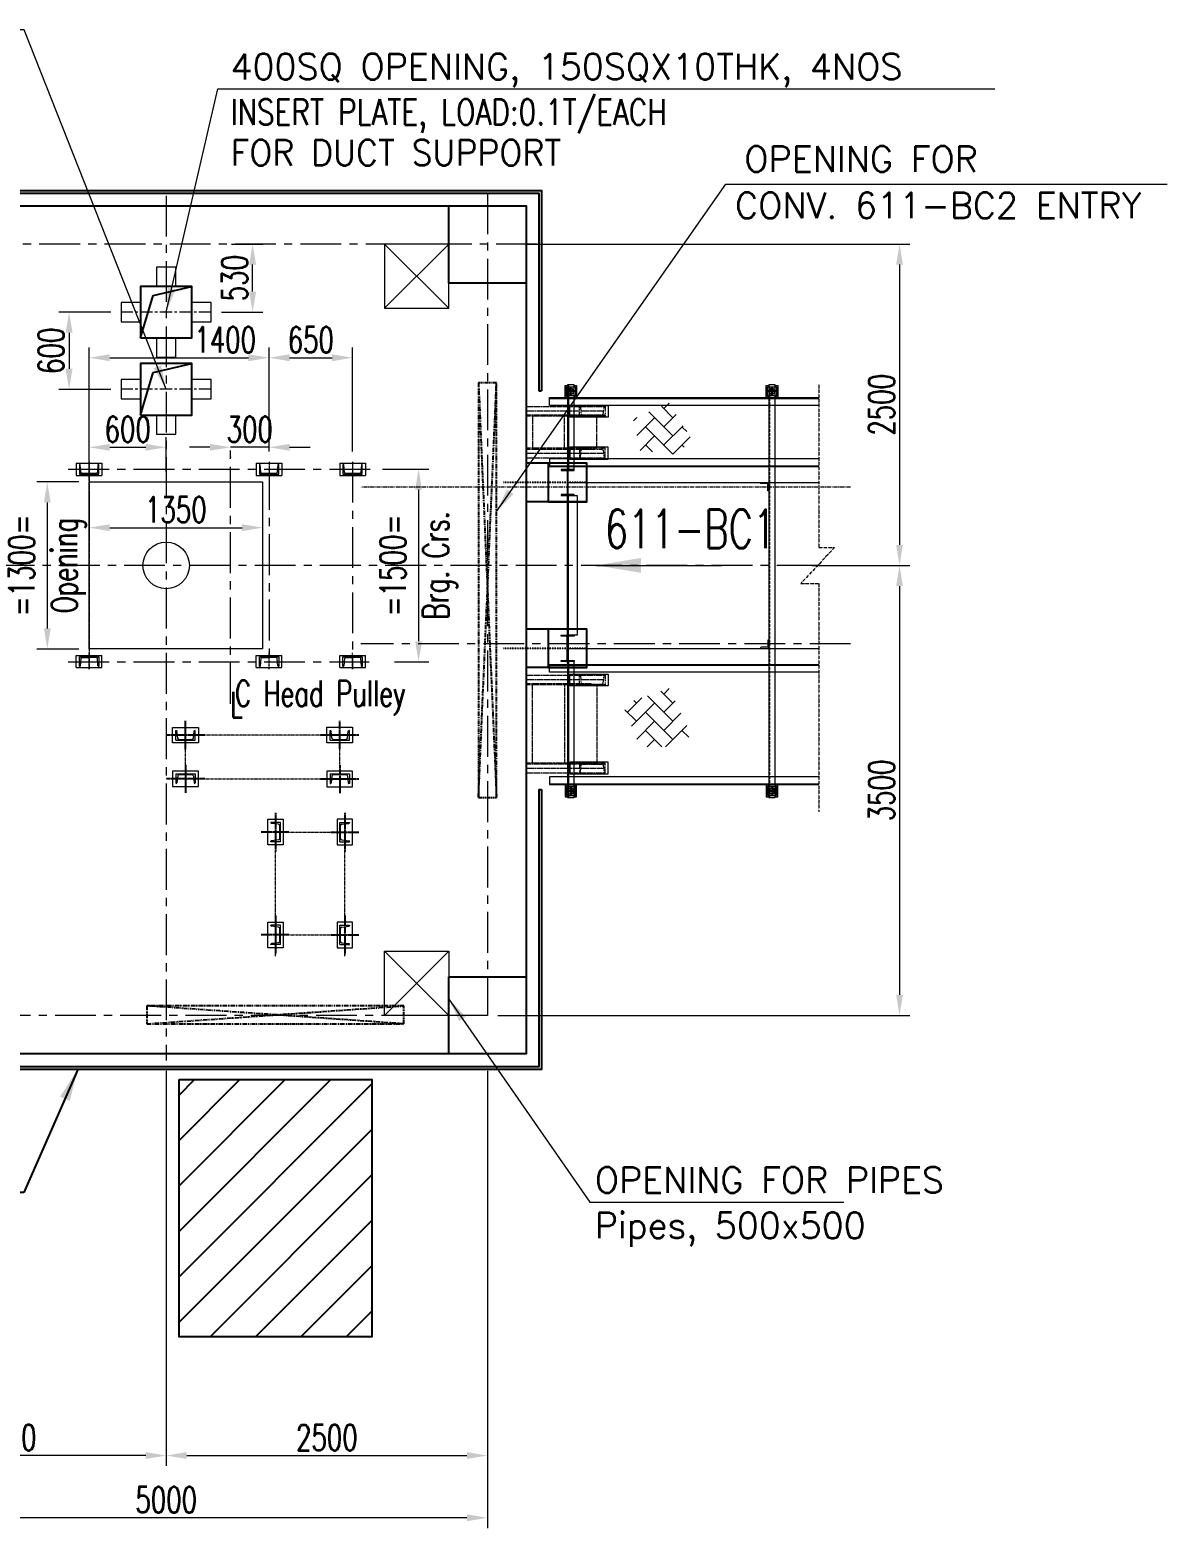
# Model space of a CAD drawing. Header units: millimetres. Extents: x -243837 to -5443, y 40 to 285140.
# Drawn here: x -167987 to -154713, y 29450 to 46930 of the extents above; entities that cross this region are included whole.
import ezdxf
from ezdxf.enums import TextEntityAlignment as Align

# ---------------------------------------------------------------- set-up
doc = ezdxf.new("R2010")
doc.units = ezdxf.units.MM
for name, pattern in [('ACAD_ISO06W100', [37.5, 24, -3, 0.5, -3, 0.5, -3, 0.5, -3]), ('CENTER', [50.8, 31.75, -6.35, 6.35, -6.35]), ('CENTER2', [1.125, 0.75, -0.125, 0.125, -0.125]), ('HIDDEN', [0.375, 0.25, -0.125]), ('PHANTOM', [63.5, 31.75, -6.35, 6.35, -6.35, 6.35, -6.35]), ('PHANTOM2', [1.25, 0.625, -0.125, 0.125, -0.125, 0.125, -0.125])]:
    doc.linetypes.add(name, pattern=pattern)
for name, color, linetype in [('0-45-GRID MARKS', 6, 'Continuous'), ('1', 7, 'Continuous'), ('3', 3, 'Continuous'), ('center', 1, 'CENTER2'), ('CONTOUR35', 4, 'Continuous'), ('DIMENSION', 1, 'Continuous'), ('DWG', 7, 'Continuous'), ('MISC', 7, 'Continuous'), ('MISCN', 3, 'Continuous')]:
    doc.layers.add(name, color=color, linetype=linetype)
for name, color, linetype, lineweight in [('2', 3, 'Continuous', 20), ('CEN', 1, 'CENTER', 9), ('DIM', 1, 'Continuous', 9), ('R- PHANTOM', 3, 'PHANTOM', 9), ('R-CENTER', 1, 'CENTER2', 5), ('R-OBJECT', 2, 'Continuous', 20)]:
    doc.layers.add(name, color=color, linetype=linetype, lineweight=lineweight)
doc.styles.add('KA', font='romans.shx', dxfattribs={"width": 0.7})
doc.styles.add('ROMANS_BIG', font='romans.shx', dxfattribs={"width": 0.85, "bigfont": 'bigfont.shx'})
doc.styles.add('T', font='CALIBRI.TTF', dxfattribs={"width": 0.85})
doc.dimstyles.new('100', dxfattribs={"dimscale": 75, "dimtxt": 3, "dimasz": 2.5, "dimexe": 1, "dimexo": 1.5, "dimgap": 1.5, "dimtad": 1, "dimdec": 0, "dimdsep": 46, "dimtxsty": 'ROMANS_BIG', "dimcen": 4, "dimdle": 2, "dimclrd": 1, "dimclre": 1, "dimclrt": 4, "dimadec": 1, "dimazin": 2, "dimtfac": 1, "dimtdec": 0, "dimtmove": 0, "dimatfit": 2, "dimfxl": 1, "dimtfill": 1, "dimarcsym": 0})
doc.dimstyles.new('KAT', dxfattribs={"dimscale": 125, "dimtxt": 2.5, "dimasz": 2, "dimexe": 1, "dimexo": 0.06, "dimgap": 0.5, "dimtad": 1, "dimdec": 0, "dimzin": 0, "dimdsep": 46, "dimtxsty": 'KA', "dimcen": 1.5, "dimclrd": 1, "dimclre": 1, "dimclrt": 4, "dimadec": 0, "dimazin": 0, "dimtfac": 1, "dimtdec": 0, "dimtmove": 0, "dimatfit": 2, "dimfxl": 1.5, "dimtolj": 1, "dimtzin": 0, "dimarcsym": 0})
doc.dimstyles.new('TT-1 (100)', dxfattribs={"dimscale": 100, "dimtxt": 2.5, "dimasz": 2.5, "dimexe": 1.25, "dimexo": 1.25, "dimgap": 0.5, "dimtad": 1, "dimdec": 0, "dimzin": 12, "dimdsep": 46, "dimtxsty": 'T', "dimcen": 0, "dimclrd": 68, "dimclre": 68, "dimclrt": 2, "dimadec": 1, "dimazin": 3, "dimtfac": 1, "dimtdec": 0, "dimtmove": 0, "dimatfit": 3, "dimfxl": 1, "dimtolj": 1, "dimtzin": 0, "dimlwd": -1, "dimlwe": -1, "dimarcsym": 1})

# ---------------------------------------------------------------- blocks, each defined once
blk = doc.blocks.new('*D995')
at = {"color": 1, "lineweight": -2, "transparency": 16777216}
for p, q in [((25651, 12158), (28633, 12158)), ((28553, 11998), (28553, 9818)), ((27872, 9658), (28633, 9658))]:
    blk.add_line(p, q, dxfattribs=at)
at = {"color": 1, "transparency": 16777216}
for points in [[(28526, 11998), (28579, 11998), (28553, 12158)], [(28526, 9818), (28579, 9818), (28553, 9658)]]:
    blk.add_solid(points, dxfattribs=at)
at = {"layer": 'DEFPOINTS', "color": 0, "transparency": 16777216}
for p in [(25571, 12158, 27), (27792, 9658, 27), (28553, 9658)]:
    blk.add_point(p, dxfattribs=at)
at = {"color": 2, "transparency": 16777216, "insert": (28413, 10908), "char_height": 200, "attachment_point": 5, "rotation": 90, "style": 'KA'}
blk.add_mtext('\\A1;2500', dxfattribs=at)
blk = doc.blocks.new('*D996')
at = {"color": 1, "lineweight": -2, "transparency": 16777216}
for p, q in [((27952, 9658), (28633, 9658)), ((28553, 9498), (28553, 6318)), ((25426, 6158), (28633, 6158))]:
    blk.add_line(p, q, dxfattribs=at)
at = {"color": 1, "transparency": 16777216}
for points in [[(28526, 9498), (28579, 9498), (28553, 9658)], [(28526, 6318), (28579, 6318), (28553, 6158)]]:
    blk.add_solid(points, dxfattribs=at)
at = {"layer": 'DEFPOINTS', "color": 0, "transparency": 16777216}
for p in [(27872, 9658), (25346, 6158, 27), (28553, 6158)]:
    blk.add_point(p, dxfattribs=at)
at = {"color": 2, "transparency": 16777216, "insert": (28413, 7908), "char_height": 200, "attachment_point": 5, "rotation": 90, "style": 'KA'}
blk.add_mtext('\\A1;3500', dxfattribs=at)
blk = doc.blocks.new('*D997')
at = {"color": 1, "lineweight": -2, "transparency": 16777216}
for p, q in [((23646, 10545), (23646, 10657)), ((23186, 10577), (23026, 10577)), ((23646, 10577), (23346, 10577)), ((23346, 10504), (23346, 10497)), ((23806, 10577), (23966, 10577))]:
    blk.add_line(p, q, dxfattribs=at)
at = {"color": 1, "transparency": 16777216}
for points in [[(23186, 10604), (23186, 10551), (23346, 10577)], [(23806, 10604), (23806, 10551), (23646, 10577)]]:
    blk.add_solid(points, dxfattribs=at)
at = {"layer": 'DEFPOINTS', "color": 0, "transparency": 16777216}
for p in [(23346, 10584, 156), (23346, 10577), (23646, 10465, 156)]:
    blk.add_point(p, dxfattribs=at)
at = {"color": 2, "transparency": 16777216, "insert": (23496, 10717), "char_height": 200, "attachment_point": 5, "style": 'KA'}
blk.add_mtext('\\A1;300', dxfattribs=at)
blk = doc.blocks.new('*D998')
at = {"color": 1, "lineweight": -2, "transparency": 16777216}
for p, q in [((20346, 6078), (20346, 2170)), ((25346, 5728), (25346, 2170)), ((25186, 2250), (20506, 2250))]:
    blk.add_line(p, q, dxfattribs=at)
at = {"color": 1, "transparency": 16777216}
for points in [[(20506, 2277), (20506, 2224), (20346, 2250)], [(25186, 2277), (25186, 2224), (25346, 2250)]]:
    blk.add_solid(points, dxfattribs=at)
at = {"layer": 'DEFPOINTS', "color": 0, "transparency": 16777216}
for p in [(20346, 6158), (25346, 5808), (20346, 2250)]:
    blk.add_point(p, dxfattribs=at)
at = {"color": 2, "transparency": 16777216, "insert": (22846, 2390), "char_height": 200, "attachment_point": 5, "style": 'KA'}
blk.add_mtext('\\A1;5000', dxfattribs=at)
blk = doc.blocks.new('*D999')
at = {"color": 1, "lineweight": -2, "transparency": 16777216}
for p, q in [((22846, 5728), (22846, 2654)), ((25346, 5728), (25346, 2654)), ((23006, 2734), (25186, 2734))]:
    blk.add_line(p, q, dxfattribs=at)
at = {"color": 1, "transparency": 16777216}
for points in [[(23006, 2761), (23006, 2708), (22846, 2734)], [(25186, 2761), (25186, 2708), (25346, 2734)]]:
    blk.add_solid(points, dxfattribs=at)
at = {"layer": 'DEFPOINTS', "color": 0, "transparency": 16777216}
for p in [(22846, 5808), (25346, 5808), (25346, 2734)]:
    blk.add_point(p, dxfattribs=at)
at = {"color": 2, "transparency": 16777216, "insert": (24096, 2874), "char_height": 200, "attachment_point": 5, "style": 'KA'}
blk.add_mtext('\\A1;2500', dxfattribs=at)
blk = doc.blocks.new('*D1000')
at = {"color": 1, "lineweight": -2, "transparency": 16777216}
for p, q in [((22846, 5728), (22846, 2654)), ((20346, 5703), (20346, 2654)), ((22686, 2734), (20506, 2734))]:
    blk.add_line(p, q, dxfattribs=at)
at = {"color": 1, "transparency": 16777216}
for points in [[(20506, 2761), (20506, 2708), (20346, 2734)], [(22686, 2761), (22686, 2708), (22846, 2734)]]:
    blk.add_solid(points, dxfattribs=at)
at = {"layer": 'DEFPOINTS', "color": 0, "transparency": 16777216}
for p in [(20346, 5783), (22846, 5808), (20346, 2734)]:
    blk.add_point(p, dxfattribs=at)
at = {"color": 2, "transparency": 16777216, "insert": (21596, 2874), "char_height": 200, "attachment_point": 5, "style": 'KA'}
blk.add_mtext('\\A1;2500', dxfattribs=at)
blk = doc.blocks.new('A$C665F34CB')
at = {"layer": '1'}
for p, q in [((-35, 0), (35, 0)), ((0, 35), (0, -35))]:
    blk.add_line(p, q, dxfattribs=at)
at = {"layer": '2'}
blk.add_lwpolyline([(-35, 35), (35, 35), (35, -35), (-35, -35)], close=True, dxfattribs=at)
for radius in [24, 20.4]:
    blk.add_circle((0, 0), radius, dxfattribs=at)
blk = doc.blocks.new('*D981')
at = {"color": 1, "lineweight": -2, "transparency": 16777216}
for p, q in [((22246, 10545), (22246, 11354)), ((23646, 10635), (23646, 11354)), ((22406, 11274), (23486, 11274))]:
    blk.add_line(p, q, dxfattribs=at)
at = {"color": 1, "transparency": 16777216}
for points in [[(22406, 11301), (22406, 11247), (22246, 11274)], [(23486, 11301), (23486, 11247), (23646, 11274)]]:
    blk.add_solid(points, dxfattribs=at)
at = {"layer": 'DEFPOINTS', "color": 0, "transparency": 16777216}
for p in [(23646, 11274), (23646, 10555, -25), (22246, 10465, 27)]:
    blk.add_point(p, dxfattribs=at)
at = {"color": 2, "transparency": 16777216, "insert": (23305, 11414), "char_height": 200, "attachment_point": 5, "style": 'KA'}
blk.add_mtext('\\A1;1400', dxfattribs=at)
blk = doc.blocks.new('*D982')
at = {"color": 1, "lineweight": -2, "transparency": 16777216}
for p, q in [((23646, 10635), (23646, 11354)), ((24296, 10545), (24296, 11354)), ((23806, 11274), (24136, 11274))]:
    blk.add_line(p, q, dxfattribs=at)
at = {"color": 1, "transparency": 16777216}
for points in [[(23806, 11301), (23806, 11247), (23646, 11274)], [(24136, 11301), (24136, 11247), (24296, 11274)]]:
    blk.add_solid(points, dxfattribs=at)
at = {"layer": 'DEFPOINTS', "color": 0, "transparency": 16777216}
for p in [(24296, 11274), (23646, 10555, -25), (24296, 10465, 27)]:
    blk.add_point(p, dxfattribs=at)
at = {"color": 2, "transparency": 16777216, "insert": (23971, 11414), "char_height": 200, "attachment_point": 5, "style": 'KA'}
blk.add_mtext('\\A1;650', dxfattribs=at)
blk = doc.blocks.new('*D983')
at = {"color": 1, "lineweight": -2, "transparency": 16777216}
for p, q in [((24529, 10408), (24890, 10408)), ((24810, 10248), (24810, 9068)), ((24623, 8908), (24890, 8908))]:
    blk.add_line(p, q, dxfattribs=at)
at = {"color": 1, "transparency": 16777216}
for points in [[(24783, 10248), (24836, 10248), (24810, 10408)], [(24783, 9068), (24836, 9068), (24810, 8908)]]:
    blk.add_solid(points, dxfattribs=at)
at = {"layer": 'DEFPOINTS', "color": 0, "transparency": 16777216}
for p in [(24449, 10408, 27), (24543, 8908), (24810, 8908)]:
    blk.add_point(p, dxfattribs=at)
at = {"color": 2, "transparency": 16777216, "insert": (24810, 9658), "char_height": 200, "attachment_point": 5, "rotation": 90, "style": 'KA'}
blk.add_mtext('\\A1;=1500=\\PBrg. Crs.', dxfattribs=at)
blk = doc.blocks.new('A$C46142A23')
for p, q in [((-100, 60, -27), (-100, -60, -27)), ((100, 60, -27), (-100, 60, -27)), ((-75, -40), (-75, 35)), ((-75, 35), (-72, 35)), ((-61, -24), (-67, 30)), ((61, -24), (67, 30)), ((75, 35), (72, 35)), ((75, -40), (75, 35)), ((100, -60, -27), (100, 60, -27)), ((-100, -60, -27), (100, -60, -27)), ((75, -40), (-75, -40)), ((75, -40), (-75, -40)), ((-11, -34), (-50, -34)), ((50, -34), (-11, -34)), ((75, -40), (0, -40))]:
    blk.add_line(p, q)
for centre, radius, start, end in [((-72, 30), 5.42, 6, 90), ((72, 30), 5.42, 90, 174), ((-50, -23), 10.8, 186, 270), ((50, -23), 10.8, 270, 354)]:
    blk.add_arc(centre, radius, start, end)
at = {"layer": 'center'}
for p, q in [((-150, 0, -27), (150, 0, -27)), ((0, -110, -27), (0, 110, -27))]:
    blk.add_line(p, q, dxfattribs=at)
blk = doc.blocks.new('*D1006')
at = {"color": 1, "lineweight": -2, "transparency": 16777216}
for p, q in [((22166, 10308), (21840, 10308)), ((21920, 10148), (21920, 9168)), ((22166, 9008), (21840, 9008))]:
    blk.add_line(p, q, dxfattribs=at)
at = {"color": 1, "transparency": 16777216}
for points in [[(21894, 10148), (21947, 10148), (21920, 10308)], [(21894, 9168), (21947, 9168), (21920, 9008)]]:
    blk.add_solid(points, dxfattribs=at)
at = {"layer": 'DEFPOINTS', "color": 0, "transparency": 16777216}
for p in [(22246, 10308, 27), (21920, 9008), (22246, 9008, 27)]:
    blk.add_point(p, dxfattribs=at)
at = {"color": 2, "transparency": 16777216, "insert": (21920, 9658), "char_height": 200, "attachment_point": 5, "rotation": 90, "style": 'KA'}
blk.add_mtext('\\A1;=1300=\\POpening', dxfattribs=at)
blk = doc.blocks.new('*D1007')
at = {"color": 1, "lineweight": -2, "transparency": 16777216}
for p, q in [((22246, 10319), (22246, 10657)), ((22846, 10388), (22846, 10657)), ((22406, 10577), (22686, 10577))]:
    blk.add_line(p, q, dxfattribs=at)
at = {"color": 1, "transparency": 16777216}
for points in [[(22406, 10604), (22406, 10551), (22246, 10577)], [(22686, 10604), (22686, 10551), (22846, 10577)]]:
    blk.add_solid(points, dxfattribs=at)
at = {"layer": 'DEFPOINTS', "color": 0, "transparency": 16777216}
for p in [(22846, 10577), (22846, 10308, 27), (22246, 10239, 27)]:
    blk.add_point(p, dxfattribs=at)
at = {"color": 2, "transparency": 16777216, "insert": (22546, 10717), "char_height": 200, "attachment_point": 5, "style": 'KA'}
blk.add_mtext('\\A1;600', dxfattribs=at)
blk = doc.blocks.new('*D1008')
at = {"color": 1, "lineweight": -2, "transparency": 16777216}
for p, q in [((22246, 10228), (22246, 9872)), ((23596, 10228), (23596, 9872)), ((22406, 9952), (23436, 9952))]:
    blk.add_line(p, q, dxfattribs=at)
at = {"color": 1, "transparency": 16777216}
for points in [[(22406, 9979), (22406, 9925), (22246, 9952)], [(23436, 9979), (23436, 9925), (23596, 9952)]]:
    blk.add_solid(points, dxfattribs=at)
at = {"layer": 'DEFPOINTS', "color": 0, "transparency": 16777216}
for p in [(22246, 10308, 27), (23596, 10308, 27), (23596, 9952)]:
    blk.add_point(p, dxfattribs=at)
at = {"color": 2, "transparency": 16777216, "insert": (22921, 10092), "char_height": 200, "attachment_point": 5, "style": 'KA'}
blk.add_mtext('\\A1;1350', dxfattribs=at)
blk = doc.blocks.new('*D1014')
at = {"color": 1, "lineweight": -2, "transparency": 16777216}
for p, q in [((23353, 12158), (23598, 12158)), ((23518, 11788), (23518, 11998)), ((23276, 11628), (23598, 11628))]:
    blk.add_line(p, q, dxfattribs=at)
at = {"color": 1, "transparency": 16777216}
for points in [[(23492, 11998), (23545, 11998), (23518, 12158)], [(23492, 11788), (23545, 11788), (23518, 11628)]]:
    blk.add_solid(points, dxfattribs=at)
at = {"layer": 'DEFPOINTS', "color": 0, "transparency": 16777216}
for p in [(23273, 12158, 47), (23518, 12158), (23196, 11628, 47)]:
    blk.add_point(p, dxfattribs=at)
at = {"color": 2, "transparency": 16777216, "insert": (23378, 11893), "char_height": 200, "attachment_point": 5, "rotation": 90, "style": 'KA'}
blk.add_mtext('\\A1;530', dxfattribs=at)
blk = doc.blocks.new('*D1015')
at = {"color": 1, "lineweight": -2, "transparency": 16777216}
for p, q in [((22416, 11628), (22010, 11628)), ((22090, 11468), (22090, 11188)), ((22416, 11028), (22010, 11028))]:
    blk.add_line(p, q, dxfattribs=at)
at = {"color": 1, "transparency": 16777216}
for points in [[(22063, 11468), (22117, 11468), (22090, 11628)], [(22063, 11188), (22117, 11188), (22090, 11028)]]:
    blk.add_solid(points, dxfattribs=at)
at = {"layer": 'DEFPOINTS', "color": 0, "transparency": 16777216}
for p in [(22496, 11628, 47), (22090, 11028), (22496, 11028, 47)]:
    blk.add_point(p, dxfattribs=at)
at = {"color": 2, "transparency": 16777216, "insert": (21950, 11328), "char_height": 200, "attachment_point": 5, "rotation": 90, "style": 'KA'}
blk.add_mtext('\\A1;600', dxfattribs=at)
blk = doc.blocks.new('RL41.234 NEW')
at = {"layer": '1', "lineweight": 9}
h = blk.add_hatch(dxfattribs=at)
h.set_pattern_fill('AR-HBONE', color=6, scale=25, angle=-180)
h.set_pattern_definition([(225, (-3858755.27, -215398.63), (-9e-14, -141.4213562), [300, -100]), (315, (-3858825.98, -215469.34), (-9e-14, -141.4213562), [300, -100])])
h.paths.add_polyline_path([(26479.7, 10796.7), (26757.8, 10923.5), (26933.2, 10639.9), (26822, 10519.3), (26532.4, 10552.7)])
h = blk.add_hatch(dxfattribs=at)
h.set_pattern_fill('AR-HBONE', color=6, scale=25, angle=-180)
h.set_pattern_definition([(225, (-3858755.27, -217618.6), (-9e-14, -141.4213562), [300, -100]), (315, (-3858825.98, -217689.31), (-9e-14, -141.4213562), [300, -100])])
h.paths.add_polyline_path([(26399.1, 8576.7), (26757.8, 8703.6), (26933.2, 8338.5), (26822, 8249.4), (26532.4, 8246.2)])
at = {"layer": 'MISCN'}
h = blk.add_hatch(dxfattribs=at)
h.set_pattern_fill('ANSI31', color=256, scale=2000)
h.set_pattern_definition([(45, (-856172.44, -293833.33), (-176.776695, 176.776695), [])])
h.paths.add_polyline_path([(24445.9, 3658.3), (22945.7, 3658.4), (22945.7, 5658.3), (24445.9, 5658.3)])
at = {"color": 1, "linetype": 'CENTER', "lineweight": 9, "ltscale": 10}
for p, q in [((22845.8, 12533.3, 47.4), (22845.8, 5808.3, 47.4)), ((25345.8, 12551.3, 47.4), (25345.8, 6158.3, 47.4)), ((25731.7, 12158.3, 47.4), (20345.8, 12158.3, 47.4)), ((23345.8, 8582.7, 74.7), (23345.8, 10584.3, 47.4)), ((22083.7, 10408.3, 47.4), (24448.6, 10408.3, 47.4)), ((23645.8, 10408.3, -3.9), (23645.8, 8908.3, -3.9)), ((24295.8, 10464.8, 47.4), (24295.8, 8851.8, 47.4)), ((27916, 9658.3, 20.7), (20631.4, 9658.3, 20.7)), ((28171.3, 9048.3, 134.9), (24359.9, 9048.3, 139.4)), ((22083.7, 8908.3, 47.4), (24425.7, 8908.3, 47.4)), ((25345.8, 6158.3, 47.4), (20345.8, 6158.3, 47.4))]:
    blk.add_line(p, q, dxfattribs=at)
at = {"extrusion": (2.19374e-05, 8.32517e-06, 1)}
for p, q in [((25045.8, 12158.3, 47.4), (24545.8, 11658.3, 47.4)), ((24545.8, 12158.3, 47.4), (25045.8, 11658.3, 47.4))]:
    blk.add_line(p, q, dxfattribs=at)
at = {"color": 1, "linetype": 'CENTER', "lineweight": 9}
blk.add_line((28171.3, 10268.3, 300), (24359.9, 10268.3, 304.5), dxfattribs=at)
at = {"color": 3}
blk.add_line((26194.8, 9658.3, 31.2), (27167.7, 9658.3, 31.2), dxfattribs=at)
at = {"extrusion": (2.19374e-05, -8.32517e-06, 1)}
for p, q in [((25045.8, 6158.3, 47.4), (24545.8, 6658.3, 47.4)), ((24545.8, 6158.3, 47.4), (25045.8, 6658.3, 47.4))]:
    blk.add_line(p, q, dxfattribs=at)
at = {"extrusion": (2.19374e-05, 8.32517e-06, 1), "elevation": 48.1}
blk.add_lwpolyline([(24545.8, 12158.3), (24545.8, 11658.3), (25045.8, 11658.3), (25045.8, 12158.3)], close=True, dxfattribs=at)
at = {"color": 3, "elevation": 47.4}
for points in [[(22770.8, 11828.3), (22920.8, 11828.3), (22920.8, 11978.3), (22770.8, 11978.3)], [(22645.8, 11553.3), (22645.8, 11703.3), (22495.8, 11703.3), (22495.8, 11553.3)], [(23045.8, 11703.3), (23045.8, 11553.3), (23195.8, 11553.3), (23195.8, 11703.3)], [(22920.8, 11428.3), (22770.8, 11428.3), (22770.8, 11278.3), (22920.8, 11278.3)], [(22645.8, 10953.3), (22645.8, 11103.3), (22495.8, 11103.3), (22495.8, 10953.3)], [(23045.8, 11103.3), (23045.8, 10953.3), (23195.8, 10953.3), (23195.8, 11103.3)], [(22920.8, 10828.3), (22770.8, 10828.3), (22770.8, 10678.3), (22920.8, 10678.3)]]:
    blk.add_lwpolyline(points, close=True, dxfattribs=at)
at = {"color": 6}
for points in [[(25987.7, 10902.2), (26286, 10902.2), (26286, 10810.9), (25987.7, 10810.9)], [(25987.7, 10486.1), (26286, 10486.1), (26286, 10577.4), (25987.7, 10577.4)], [(25987.7, 8812), (26286, 8812), (26286, 8720.7), (25987.7, 8720.7)], [(25987.7, 8036.1), (26286, 8036.1), (26286, 8127.4), (25987.7, 8127.4)]]:
    blk.add_lwpolyline(points, close=True, dxfattribs=at)
at = {"extrusion": (2.19374e-05, -8.32517e-06, 1), "elevation": 47.9}
blk.add_lwpolyline([(24545.8, 6158.3), (24545.8, 6658.3), (25045.8, 6658.3), (25045.8, 6158.3)], close=True, dxfattribs=at)
blk.add_circle((22845.8, 9658.3, 47.4), 180.9)
at = {"color": 3}
blk.add_solid([(26541.5, 9716.1, 31.2), (26541.5, 9600.6, 31.2), (26195, 9658.3, 31.2)], dxfattribs=at)
at = {"layer": '0-45-GRID MARKS'}
for p, q in [((25745.8, 11016.5, 47.4), (25765.8, 11016.5, 47.4)), ((25745.8, 7916, 47.4), (25765.8, 7916, 47.4))]:
    blk.add_line(p, q, dxfattribs=at)
at = {"layer": '0-45-GRID MARKS', "elevation": 47.4}
for points in [[(19925.8, 12158.3), (19925.8, 12574.3), (25765.8, 12574.3), (25765.8, 11016.5)], [(19945.8, 12158.3), (19945.8, 12554.3), (25745.8, 12554.3), (25745.8, 11016.5)], [(25765.8, 7916), (25765.8, 5738.3), (19925.8, 5738.3), (19925.8, 7658.3)], [(25745.8, 7916), (25745.8, 5758.3), (19945.8, 5758.3), (19945.8, 7658.3)]]:
    blk.add_lwpolyline(points, dxfattribs=at)
for points in [[(20045.8, 12454.3), (25645.8, 12454.3), (25645.8, 5858.3), (20045.8, 5858.3)], [(25045.8, 12454.3), (25645.8, 12454.3), (25645.8, 11854.3), (25045.8, 11854.3)], [(25045.8, 6458.3), (25645.8, 6458.3), (25645.8, 5858.3), (25045.8, 5858.3)]]:
    blk.add_lwpolyline(points, close=True, dxfattribs=at)
at = {"layer": '1', "color": 6, "lineweight": 9}
for p, q in [((25969.6, 10201.8, 34.9), (25969.6, 10404.8, 34.9)), ((25969.6, 10303.3, 34.9), (27925.6, 10303.3, 34.9)), ((25969.6, 9114.8, 34.9), (25969.6, 8911.8, 34.9)), ((25969.6, 9013.3, 34.9), (27925.6, 9013.3, 34.9))]:
    blk.add_line(p, q, dxfattribs=at)
at = {"layer": '2', "color": 6, "lineweight": 9}
for p, q in [((25829.6, 10963.3, 34.9), (27925.6, 10963.3, 34.9)), ((25829.6, 10957.3, 34.9), (27925.6, 10957.3, 34.9)), ((27535.6, 11063.3, 34.9), (27535.6, 7853.3, 34.9)), ((25829.6, 10434.3, 34.9), (27925.6, 10434.3, 34.9)), ((25829.6, 10428.3, 34.9), (27925.6, 10428.3, 34.9)), ((25829.6, 8888.3, 34.9), (27925.6, 8888.3, 34.9)), ((25829.6, 8882.3, 34.9), (27925.6, 8882.3, 34.9)), ((25829.6, 7959.3, 34.9), (27925.6, 7959.3, 34.9)), ((25829.6, 7953.3, 34.9), (27925.6, 7953.3, 34.9))]:
    blk.add_line(p, q, dxfattribs=at)
at = {"layer": '2', "color": 6, "lineweight": 9, "elevation": 34.9}
for points in [[(27925.6, 10903.3), (25829.6, 10903.3), (25829.6, 10963.3)], [(25969.6, 10968.3), (25949.6, 10968.3), (25949.6, 11058.3), (25969.6, 11058.3)], [(26019.6, 11058.3), (26039.6, 11058.3), (26039.6, 10968.3), (26019.6, 10968.3)], [(27535.6, 10968.3), (27515.6, 10968.3), (27515.6, 11058.3), (27535.6, 11058.3)], [(27535.6, 7853.3), (27585.6, 7853.3), (27585.6, 11063.3), (27535.6, 11063.3)], [(27585.6, 11058.3), (27605.6, 11058.3), (27605.6, 10968.3), (27585.6, 10968.3)], [(27925.6, 10488.3), (25829.6, 10488.3), (25829.6, 10428.3)], [(27925.6, 8828.3), (25829.6, 8828.3), (25829.6, 8888.3)], [(27925.6, 8013.3), (25829.6, 8013.3), (25829.6, 7953.3)], [(25969.6, 7948.3), (25949.6, 7948.3), (25949.6, 7858.3), (25969.6, 7858.3)], [(26019.6, 7858.3), (26039.6, 7858.3), (26039.6, 7948.3), (26019.6, 7948.3)], [(27535.6, 7948.3), (27515.6, 7948.3), (27515.6, 7858.3), (27535.6, 7858.3)], [(27585.6, 7858.3), (27605.6, 7858.3), (27605.6, 7948.3), (27585.6, 7948.3)]]:
    blk.add_lwpolyline(points, dxfattribs=at)
for points in [[(25969.6, 10404.8), (26019.6, 10404.8), (26019.6, 11063.3), (25969.6, 11063.3)], [(25969.6, 10201.8), (26044.6, 10201.8), (26044.6, 9114.8), (25969.6, 9114.8)], [(25969.6, 7853.3), (26019.6, 7853.3), (26019.6, 8911.8), (25969.6, 8911.8)]]:
    blk.add_lwpolyline(points, close=True, dxfattribs=at)
at = {"layer": '2', "color": 6, "linetype": 'ACAD_ISO06W100', "lineweight": 9, "elevation": 34.9}
blk.add_lwpolyline([(27925.6, 11063.1), (27925.6, 9798.8), (28047.5, 9798.8), (27784.5, 9517.9), (27925.6, 9517.9), (27925.6, 7740.3)], dxfattribs=at)
at = {"layer": '2', "color": 6, "lineweight": 9, "elevation": 34.9}
for points in [[(25959, 10396.8, -0.4142136), (25966.6, 10389.2), (25966.6, 10217.4, -0.4142136), (25959, 10209.8), (25918.6, 10209.8), (25918.6, 10201.8), (26020.6, 10201.8), (26020.6, 10209.8), (25980.2, 10209.8, -0.4142136), (25972.6, 10217.4), (25972.6, 10389.2, -0.4142136), (25980.2, 10396.8), (26020.6, 10396.8), (26020.6, 10404.8), (25918.6, 10404.8), (25918.6, 10396.8), (25959, 10396.8)], [(25959, 8919.8, 0.4142136), (25966.6, 8927.4), (25966.6, 9099.2, 0.4142136), (25959, 9106.8), (25918.6, 9106.8), (25918.6, 9114.8), (26020.6, 9114.8), (26020.6, 9106.8), (25980.2, 9106.8, 0.4142136), (25972.6, 9099.2), (25972.6, 8927.4, 0.4142136), (25980.2, 8919.8), (26020.6, 8919.8), (26020.6, 8911.8), (25918.6, 8911.8), (25918.6, 8919.8), (25959, 8919.8)]]:
    blk.add_lwpolyline(points, format="xyb", dxfattribs=at)
for points in [[(27532.1, 10238.3, -0.4142136), (27527.6, 10242.8), (27527.6, 10288.8, 0.4142136), (27521.1, 10295.3), (27475.1, 10295.3, -0.4142136), (27470.6, 10299.8), (27470.6, 10303.3), (27535.6, 10303.3), (27535.6, 10238.3)], [(27532.1, 9078.3, 0.4142136), (27527.6, 9073.8), (27527.6, 9027.8, -0.4142136), (27521.1, 9021.3), (27475.1, 9021.3, 0.4142136), (27470.6, 9016.8), (27470.6, 9013.3), (27535.6, 9013.3), (27535.6, 9078.3)]]:
    blk.add_lwpolyline(points, format="xyb", close=True, dxfattribs=at)
at = {"layer": '3', "color": 6, "lineweight": 9}
for p, q in [((25975.6, 11063.3, 34.9), (25975.6, 10404.8, 34.9)), ((25975.6, 9114.8, 34.9), (25975.6, 10201.8, 34.9)), ((25975.6, 8911.8, 34.9), (25975.6, 7853.3, 34.9))]:
    blk.add_line(p, q, dxfattribs=at)
at = {"layer": '3', "color": 6, "linetype": 'HIDDEN', "lineweight": 9}
blk.add_line((27541.6, 11063.3, 34.9), (27541.6, 7853.3, 34.9), dxfattribs=at)
at = {"layer": 'CEN', "color": 1, "ltscale": 3}
for p, q in [((23195.8, 11628.3, 47.4), (22495.8, 11628.3, 47.4)), ((23195.8, 11028.3, 47.4), (22495.8, 11028.3, 47.4))]:
    blk.add_line(p, q, dxfattribs=at)
at = {"layer": 'CEN', "color": 1}
blk.add_line((25969.6, 10943.3, 34.9), (25969.6, 8358.4, 34.9), dxfattribs=at)
at = {"layer": 'center', "ltscale": 0.1}
for p, q in [((25969.6, 10453.3, 33.2), (25969.6, 10153.4, 33.2)), ((26119.3, 10303.3, 33.2), (25469.6, 10303.3, 33.2)), ((25969.6, 9163.3, 34.9), (25969.6, 8863.4, 34.9)), ((26119.3, 9013.3, 34.9), (25469.6, 9013.3, 34.9))]:
    blk.add_line(p, q, dxfattribs=at)
at = {"layer": 'CONTOUR35'}
for p, q in [((26119.3, 10453.3, -33219.6), (25645.8, 10453.3, -33219.6)), ((26119.3, 10153.4, -33219.6), (25645.8, 10153.4, -33219.6)), ((26119.3, 9163.3, -33217.9), (25645.8, 9163.3, -33217.9)), ((26119.3, 8863.4, -33217.9), (25645.8, 8863.4, -33217.9))]:
    blk.add_line(p, q, dxfattribs=at)
for points, elevation in [([(25819.3, 10153.4), (26119.3, 10153.4), (26119.3, 10453.3), (25819.3, 10453.3)], -33219.6), ([(25819.3, 8863.4), (26119.3, 8863.4), (26119.3, 9163.3), (25819.3, 9163.3)], -33217.9)]:
    blk.add_lwpolyline(points, close=True, dxfattribs=dict(at, elevation=elevation))
at = {"layer": 'DWG', "color": 3, "ltscale": 0.5}
for p, q in [((22743.1, 11758.2), (23045.8, 11828.3, 47.4)), ((22645.8, 11428.3, 47.4), (22743.1, 11758.2)), ((22743.1, 11158.2), (23045.8, 11228.3, 47.4)), ((22645.8, 10828.3, 47.4), (22743.1, 11158.2))]:
    blk.add_line(p, q, dxfattribs=at)
at = {"layer": 'DWG', "color": 3, "ltscale": 0.5, "elevation": 47.4}
for points in [[(22645.8, 11428.3), (23045.8, 11428.3), (23045.8, 11828.3), (22645.8, 11828.3)], [(22645.8, 10828.3), (23045.8, 10828.3), (23045.8, 11228.3), (22645.8, 11228.3)]]:
    blk.add_lwpolyline(points, close=True, dxfattribs=at)
at = {"layer": 'MISC', "color": 6, "linetype": 'PHANTOM2', "ltscale": 50}
for p, q in [((25275.8, 7853.3, 47.4), (25415.8, 11078.3, 47.4)), ((25275.8, 11078.3, 47.4), (25415.8, 7853.3, 47.4)), ((24695.8, 6092.3, 20.7), (22695.8, 6232.3, 20.7)), ((22695.8, 6092.3, 20.7), (24695.8, 6232.3, 20.7))]:
    blk.add_line(p, q, dxfattribs=at)
for points, elevation in [([(25275.8, 7853.3), (25415.8, 7853.3), (25415.8, 11078.3), (25275.8, 11078.3)], 47.4), ([(24695.8, 6092.3), (24695.8, 6232.3), (22695.8, 6232.3), (22695.8, 6092.3)], 20.7)]:
    blk.add_lwpolyline(points, close=True, dxfattribs=dict(at, elevation=elevation))
at = {"layer": 'MISCN', "elevation": -101.4}
blk.add_lwpolyline([(22945.7, 5658.3), (24445.9, 5658.3), (24445.9, 3658.3), (22945.7, 3658.4)], close=True, dxfattribs=at)
at = {"layer": 'R- PHANTOM', "color": 6, "ltscale": 0.5}
for p, q in [((25645.8, 10894, 130.1), (26261, 10894, 130.1)), ((26250, 10859, 130.1), (25645.8, 10859, 130.1)), ((26261, 10827, 130.1), (25645.8, 10827, 130.1)), ((26152.8, 10819, 130.1), (25645.8, 10819, 130.1)), ((25695.8, 10819, 0), (25695.8, 10569.2, 0)), ((25945.8, 10569.2, 0), (25945.8, 10819, 0)), ((26195.8, 10569.2, 0), (26195.8, 10819, 0)), ((26152.8, 10569.2, 130.1), (25645.8, 10569.2, 130.1)), ((26152.8, 10561.2, 130.1), (25645.8, 10561.2, 130.1)), ((26250, 10529.2, 130.1), (25645.8, 10529.2, 130.1)), ((25645.8, 10494.2, 130.1), (26261, 10494.2, 130.1)), ((25645.8, 8803.8, 130.1), (26261, 8803.8, 130.1)), ((26250, 8768.8, 130.1), (25645.8, 8768.8, 130.1)), ((26152.8, 8736.8, 130.1), (25645.8, 8736.8, 130.1)), ((26152.8, 8728.8, 130.1), (25645.8, 8728.8, 130.1)), ((25695.8, 8119.3, 0), (25695.8, 8728.8, 0)), ((25945.8, 8728.8, 0), (25945.8, 8119.3, 0)), ((26195.8, 8728.8, 0), (26195.8, 8119.3, 0)), ((26152.8, 8119.3, 130.1), (25645.8, 8119.3, 130.1)), ((26261, 8111.3, 130.1), (25645.8, 8111.3, 130.1)), ((26250, 8079.3, 130.1), (25645.8, 8079.3, 130.1)), ((25645.8, 8044.3, 130.1), (26261, 8044.3, 130.1))]:
    blk.add_line(p, q, dxfattribs=at)
at = {"layer": 'R- PHANTOM', "color": 6}
for points in [[(26253.1, 10889.1, -0.383864), (26258.6, 10894), (26261, 10894), (26261, 10819), (26061, 10819), (26061, 10894), (26063.4, 10894, -0.383864), (26068.8, 10889.1), (26074.5, 10834.9, 0.383864), (26085.5, 10825), (26236.5, 10825, 0.383864), (26247.4, 10834.9)], [(26253.1, 10499.2, 0.383864), (26258.6, 10494.2), (26261, 10494.2), (26261, 10569.2), (26061, 10569.2), (26061, 10494.2), (26063.4, 10494.2, 0.383864), (26068.8, 10499.2), (26074.5, 10553.4, -0.383864), (26085.5, 10563.2), (26236.5, 10563.2, -0.383864), (26247.4, 10553.4)], [(26253.1, 8798.9, -0.383864), (26258.6, 8803.8), (26261, 8803.8), (26261, 8728.8), (26061, 8728.8), (26061, 8803.8), (26063.4, 8803.8, -0.383864), (26068.8, 8798.9), (26074.5, 8744.7, 0.383864), (26085.5, 8734.8), (26236.5, 8734.8, 0.383864), (26247.4, 8744.7)], [(26253.1, 8049.2, 0.383864), (26258.6, 8044.3), (26261, 8044.3), (26261, 8119.3), (26061, 8119.3), (26061, 8044.3), (26063.4, 8044.3, 0.383864), (26068.8, 8049.2), (26074.5, 8103.4, -0.383864), (26085.5, 8113.3), (26236.5, 8113.3, -0.383864), (26247.4, 8103.4)]]:
    blk.add_lwpolyline(points, format="xyb", close=True, dxfattribs=at)
at = {"layer": 'R-CENTER', "ltscale": 10}
for p, q in [((22245.8, 10464.8, 47.4), (22245.8, 10339.2, 47.4)), ((23645.8, 10464.8, 47.4), (23645.8, 10339.2, 47.4)), ((24295.8, 10464.8, 47.4), (24295.8, 10339.2, 47.4)), ((22245.8, 8851.8, 47.4), (22245.8, 8977.5, 47.4)), ((23645.8, 8851.8, 47.4), (23645.8, 8977.5, 47.4)), ((24295.8, 8851.8, 47.4), (24295.8, 8977.5, 47.4))]:
    blk.add_line(p, q, dxfattribs=at)
at = {"layer": 'R-CENTER', "ltscale": 40}
blk.add_line((22245.8, 10464.8, 47.4), (22245.8, 8851.8, 47.4), dxfattribs=at)
at = {"layer": 'R-CENTER', "ltscale": 0.25}
for p, q in [((24323.3, 8338.3, 48.3), (22995.9, 8338.3, 48.3)), ((22995.9, 8108.3, 40.7), (22995.9, 8228.3, 48.3)), ((24195.9, 8106.9, 40.7), (24195.9, 8229.2, 21.5)), ((22995.9, 7998.3, 67.5), (24323.3, 7996.9, 67.5)), ((23695.8, 6619.2, 47.4), (23695.8, 7599, 47.4)), ((23755.8, 7584.1, 47.4), (24234.5, 7584.1, 47.4)), ((24235.9, 6619.2, 47.4), (24235.9, 7599, 47.4)), ((23755.8, 6784.1, 47.4), (24234.5, 6784.1, 47.4))]:
    blk.add_line(p, q, dxfattribs=at)
at = {"layer": 'R-OBJECT'}
for p, q in [((22145.8, 10453.3, 47.4), (22145.8, 10358.3, 47.4)), ((22145.8, 10453.3, 47.4), (22345.8, 10453.3, 47.4)), ((22192.2, 10373.7, 47.4), (22246, 10373.7, 47.4)), ((22345.8, 10453.3, 47.4), (22345.8, 10358.3, 47.4)), ((23545.8, 10453.3, 47.4), (23545.8, 10358.3, 47.4)), ((23545.8, 10453.3, 47.4), (23745.8, 10453.3, 47.4)), ((23592.2, 10373.7, 47.4), (23646, 10373.7, 47.4)), ((23745.8, 10453.3, 47.4), (23745.8, 10358.3, 47.4)), ((24195.8, 10453.3, 47.4), (24195.8, 10358.3, 47.4)), ((24195.8, 10453.3, 47.4), (24395.8, 10453.3, 47.4)), ((24242.2, 10373.7, 47.4), (24296, 10373.7, 47.4)), ((24395.8, 10453.3, 47.4), (24395.8, 10358.3, 47.4)), ((22145.8, 10358.3, 47.4), (22346, 10358.3, 47.4)), ((22174.5, 10368.3, 47.4), (22246, 10368.3, 47.4)), ((23545.8, 10358.3, 47.4), (23746, 10358.3, 47.4)), ((23574.5, 10368.3, 47.4), (23646, 10368.3, 47.4)), ((24195.8, 10358.3, 47.4), (24396, 10358.3, 47.4)), ((24224.5, 10368.3, 47.4), (24296, 10368.3, 47.4)), ((22145.8, 8863.3, 47.4), (22145.8, 8958.3, 47.4)), ((22145.8, 8958.3, 47.4), (22346, 8958.3, 47.4)), ((22145.8, 8863.3, 47.4), (22345.8, 8863.3, 47.4)), ((22174.5, 8948.3, 47.4), (22246, 8948.3, 47.4)), ((22192.2, 8942.9, 47.4), (22246, 8942.9, 47.4)), ((22345.8, 8863.3, 47.4), (22345.8, 8958.3, 47.4)), ((23545.8, 8863.3, 47.4), (23545.8, 8958.3, 47.4)), ((23545.8, 8958.3, 47.4), (23746, 8958.3, 47.4)), ((23545.8, 8863.3, 47.4), (23745.8, 8863.3, 47.4)), ((23574.5, 8948.3, 47.4), (23646, 8948.3, 47.4)), ((23592.2, 8942.9, 47.4), (23646, 8942.9, 47.4)), ((23745.8, 8863.3, 47.4), (23745.8, 8958.3, 47.4)), ((24195.8, 8863.3, 47.4), (24195.8, 8958.3, 47.4)), ((24195.8, 8958.3, 47.4), (24396, 8958.3, 47.4)), ((24195.8, 8863.3, 47.4), (24395.8, 8863.3, 47.4)), ((24224.5, 8948.3, 47.4), (24296, 8948.3, 47.4)), ((24242.2, 8942.9, 47.4), (24296, 8942.9, 47.4)), ((24395.8, 8863.3, 47.4), (24395.8, 8958.3, 47.4))]:
    blk.add_line(p, q, dxfattribs=at)
at = {"layer": 'R-OBJECT', "elevation": 157}
for points in [[(22318.7, 10443.3, 0.3888787), (22314.8, 10439.7), (22309.8, 10382.8, -0.3888787), (22299.8, 10373.7), (22192.2, 10373.7, -0.3888787), (22182.2, 10382.8), (22177.3, 10439.7, 0.3888787), (22173.3, 10443.3), (22171, 10443.3), (22171, 10368.3), (22321, 10368.3), (22321, 10443.3)], [(23718.7, 10443.3, 0.3888787), (23714.8, 10439.7), (23709.8, 10382.8, -0.3888787), (23699.8, 10373.7), (23592.2, 10373.7, -0.3888787), (23582.2, 10382.8), (23577.3, 10439.7, 0.3888787), (23573.3, 10443.3), (23571, 10443.3), (23571, 10368.3), (23721, 10368.3), (23721, 10443.3)], [(24368.7, 10443.3, 0.3888787), (24364.8, 10439.7), (24359.8, 10382.8, -0.3888787), (24349.8, 10373.7), (24242.2, 10373.7, -0.3888787), (24232.2, 10382.8), (24227.3, 10439.7, 0.3888787), (24223.3, 10443.3), (24221, 10443.3), (24221, 10368.3), (24371, 10368.3), (24371, 10443.3)], [(22318.7, 8873.3, -0.3888787), (22314.8, 8877), (22309.8, 8933.8, 0.3888787), (22299.8, 8942.9), (22192.2, 8942.9, 0.3888787), (22182.2, 8933.8), (22177.3, 8877, -0.3888787), (22173.3, 8873.3), (22171, 8873.3), (22171, 8948.3), (22321, 8948.3), (22321, 8873.3)], [(23718.7, 8873.3, -0.3888787), (23714.8, 8877), (23709.8, 8933.8, 0.3888787), (23699.8, 8942.9), (23592.2, 8942.9, 0.3888787), (23582.2, 8933.8), (23577.3, 8877, -0.3888787), (23573.3, 8873.3), (23571, 8873.3), (23571, 8948.3), (23721, 8948.3), (23721, 8873.3)], [(24368.7, 8873.3, -0.3888787), (24364.8, 8877), (24359.8, 8933.8, 0.3888787), (24349.8, 8942.9), (24242.2, 8942.9, 0.3888787), (24232.2, 8933.8), (24227.3, 8877, -0.3888787), (24223.3, 8873.3), (24221, 8873.3), (24221, 8948.3), (24371, 8948.3), (24371, 8873.3)]]:
    blk.add_lwpolyline(points, format="xyb", close=True, dxfattribs=at)
at = {"layer": 'R-OBJECT', "ltscale": 10, "elevation": 47.4}
blk.add_lwpolyline([(22245.8, 10308.3), (23595.8, 10308.3), (23595.8, 9008.3), (22245.8, 9008.3)], close=True, dxfattribs=at)
at = {"xscale": -1}
for p, rotation in [((22995.9, 8338.3, 75.1), 359.999999999921), ((24195.9, 8339.2, 48.3), 359.999999999921), ((23695.8, 7584.1, 47.4), 90), ((23695.8, 6784.1, 47.4), 90)]:
    blk.add_blockref('A$C46142A23', p, dxfattribs=dict(at, rotation=rotation))
for p, rotation in [((22995.9, 7998.3, 67.5), 179.9999999999209), ((24195.9, 7996.9, 67.5), 179.9999999999209), ((24235.9, 7584.1, 47.4), 270), ((24235.9, 6784.1, 47.4), 270)]:
    blk.add_blockref('A$C46142A23', p, dxfattribs=dict(rotation=rotation))
at = {"layer": 'DIM', "color": 6, "lineweight": 9, "rotation": 180}
for p in [(25994.6, 11013.3, 34.9), (27560.6, 11013.3, 34.9)]:
    blk.add_blockref('A$C665F34CB', p, dxfattribs=at)
at = {"layer": 'DIM', "color": 6, "lineweight": 9, "xscale": -1}
for p in [(25994.6, 7903.3, 34.9), (27560.6, 7903.3, 34.9)]:
    blk.add_blockref('A$C665F34CB', p, dxfattribs=at)
at = {"color": 3, "style": 'KA'}
blk.add_text('400SQ OPENING, 150SQX10THK, 4NOS', height=200, dxfattribs=at).set_placement((23346.2, 13378.6), align=Align.BOTTOM_LEFT)
for s, width, p in [('INSERT PLATE, LOAD:0.1T/EACH', 0.8, (23346.2, 13025.4)), ('FOR DUCT SUPPORT', 0.95, (23346.2, 12708.9))]:
    blk.add_text(s, height=200, dxfattribs=dict(at, width=width)).set_placement(p, align=Align.BOTTOM_LEFT)
at = {"color": 2, "style": 'KA'}
for s, p in [('OPENING FOR', (27344.7, 12719.7, 20111.1)), ('CONV. 611-BC2 ENTRY', (27271.9, 12358.6, 20111.1))]:
    blk.add_text(s, height=200, dxfattribs=at).set_placement(p)
for s, p in [('OPENING FOR PIPES', (26180.8, 4717.6, 47.4)), ('Pipes, 500x500', (26180.8, 4364.4, 47.4))]:
    blk.add_text(s, height=200, dxfattribs=at).set_placement(p, align=Align.BOTTOM_LEFT)
at = {"color": 2, "insert": (26259.6, 9942.7, 126.2), "char_height": 300, "attachment_point": 4, "line_spacing_factor": 1.20048, "style": 'KA'}
blk.add_mtext('611-BC1', dxfattribs=at)
at = {"layer": 'R-OBJECT', "color": 2, "linetype": 'Continuous', "char_height": 200, "attachment_point": 5, "style": 'KA'}
for s, insert in [('\\A1;C Head Pulley', (24043.8, 8629.7, -159.2)), ('\\A1;L', (23393, 8574.4, -159.2))]:
    blk.add_mtext(s, dxfattribs=dict(at, insert=insert))
for base, p1, p2, picture, middle in [((23518.2, 12158.3), (23195.8, 11628.3, 47.4), (23273.2, 12158.3, 47.4), '*D1014', (23378.2, 11893.3)), ((28552.6, 9658.3, 20.7), (25570.9, 12158.3, 47.4), (27792.3, 9658.3, 47.4), '*D995', (28412.6, 10908.3, 20.7)), ((22090, 11028.3), (22495.8, 11628.3, 47.4), (22495.8, 11028.3, 47.4), '*D1015', (21950, 11328.3)), ((28552.6, 6158.3, 20.7), (27872.3, 9658.3, 20.7), (25345.8, 6158.3, 47.4), '*D996', (28412.6, 7908.3, 20.7))]:
    dim = blk.add_linear_dim(base=base, p1=p1, p2=p2, angle=90, dimstyle='KAT', override={"dimscale": 80, "dimexo": 1, "dimclrt": 2, "dimfxl": 0.18, "dimarcsym": 1})
    dim.commit()
    dim.dimension.update_dxf_attribs({"geometry": picture, "text_midpoint": middle})
for base, p1, p2, picture, middle in [((23645.8, 11273.9, 20.7), (22245.8, 10464.8, 47.4), (23645.8, 10555.3, -3.9), '*D981', (23304.9, 11273.9, 20.7)), ((24295.8, 11273.9, 20.7), (23645.8, 10555.3, -3.9), (24295.8, 10464.8, 47.4), '*D982', (23970.8, 11273.9, 20.7)), ((22845.8, 10577.4, 20.7), (22245.8, 10238.7, 47.4), (22845.8, 10308.3, 47.4), '*D1007', (22545.8, 10577.4, 20.7)), ((23595.8, 9952.1, 20.7), (22245.8, 10308.3, 47.4), (23595.8, 10308.3, 47.4), '*D1008', (22920.8, 9952.1, 20.7))]:
    dim = blk.add_linear_dim(base=base, p1=p1, p2=p2, dimstyle='KAT', override={"dimscale": 80, "dimexo": 1, "dimclrt": 2, "dimfxl": 0.18, "dimarcsym": 1})
    dim.commit()
    dim.dimension.update_dxf_attribs({"geometry": picture, "text_midpoint": middle, "dimtype": 128})
dim = blk.add_linear_dim(base=(23345.8, 10577.4, -108.3), p1=(23645.8, 10464.8, 47.4), p2=(23345.8, 10584.3, 47.4), angle=180, dimstyle='KAT', override={"dimscale": 80, "dimexo": 1, "dimclrt": 2, "dimfxl": 0.18, "dimarcsym": 1})
dim.commit()
dim.dimension.update_dxf_attribs({"geometry": '*D997', "text_midpoint": (23495.8, 10577.4, -108.3), "dimtype": 128})
for base, p1, p2, text, picture, middle in [((24809.7, 8908.3, 20.7), (24448.6, 10408.3, 47.4), (24543.1, 8908.3, 20.7), '=<>=\\XBrg. Crs.', '*D983', (24809.7, 9658.3, 20.7)), ((21920.4, 9008.3, 20.7), (22245.8, 10308.3, 47.4), (22245.8, 9008.3, 47.4), '=<>=\\XOpening', '*D1006', (21920.4, 9658.3, 20.7))]:
    dim = blk.add_linear_dim(base=base, p1=p1, p2=p2, angle=90, text=text, dimstyle='KAT', override={"dimscale": 80, "dimexo": 1, "dimclrt": 2, "dimfxl": 0.18, "dimarcsym": 1})
    dim.commit()
    dim.dimension.update_dxf_attribs({"geometry": picture, "text_midpoint": middle, "dimtype": 128})
for base, p1, p2, picture, middle in [((20345.9, 2250.3, 47.4), (25345.8, 5808.3, 47.4), (20345.9, 6158.3, 47.4), '*D998', (22845.9, 2390.3, 47.4)), ((20345.9, 2734.3, 47.4), (22845.8, 5808.3, 47.4), (20345.9, 5783.3, 47.4), '*D1000', (21595.9, 2874.3, 47.4)), ((25345.8, 2734.3, 47.4), (22845.8, 5808.3, 47.4), (25345.8, 5808.3, 47.4), '*D999', (24095.8, 2874.3, 47.4))]:
    dim = blk.add_linear_dim(base=base, p1=p1, p2=p2, dimstyle='KAT', override={"dimscale": 80, "dimexo": 1, "dimclrt": 2, "dimfxl": 0.18, "dimarcsym": 1})
    dim.commit()
    dim.dimension.update_dxf_attribs({"geometry": picture, "text_midpoint": middle})
for points in [[(22845.8, 11028.3), (21741.3, 13823.6), (15694.2, 13823.6)], [(22845.8, 11628.3), (23246.9, 13365.3), (29294, 13365.3)], [(25415.8, 10078.3, 20.7), (27200.3, 12624.4, 20.7), (30634.4, 12624.4, 20.7)], [(25045.8, 6284.2, 47.4), (26142.5, 4704.3, 47.4), (28119.5, 4704.3, 47.4)]]:
    blk.add_leader(points, dimstyle='100')
at = {"layer": 'DIMENSION'}
blk.add_leader([(22158, 5738.3, 20.7), (21737.6, 4781.4, 20.7), (20716.9, 4781.4, 20.7)], dimstyle='TT-1 (100)', override={"dimclrd": 256}, dxfattribs=at)

msp = doc.modelspace()

# ---------------------------------------------------------------- block references
at = {"layer": 'R-OBJECT', "ltscale": 10, "xscale": 1.5, "yscale": 1.5, "zscale": 1.5}
msp.add_blockref('RL41.234 NEW', (-200664.58, 26194.77, -23.71), dxfattribs=at)

doc.saveas('drawing.dxf')
